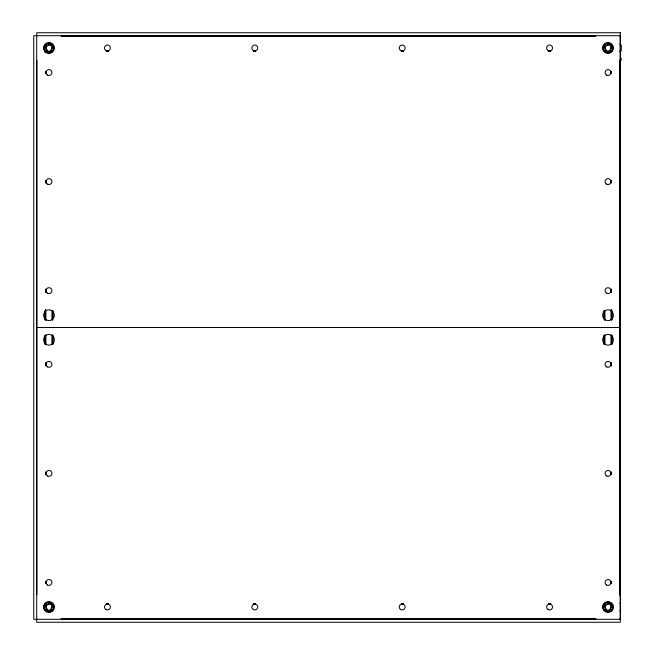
<?xml version="1.0" encoding="UTF-8"?>
<svg xmlns="http://www.w3.org/2000/svg" width="655" height="655" viewBox="0 0 655 655"><rect width="100%" height="100%" fill="white"/><g stroke="black" fill="none" stroke-linecap="round" stroke-linejoin="round"><path stroke-width="0.98" d="M620.269 618.222L619.966 619M620.31 43.648L619.998 44.393M620.285 602.797L619.982 603.542M44.761 52.22L45.531 51.45C49.772 56.027 56.96 48.83 52.392 44.589C48.151 40.02 40.954 47.209 45.531 51.45M61.242 36.05L595.722 36.05M620.26 45.056L621.243 45.056L621.243 50.951L620.26 50.951M106.208 51.196L108.255 51.196M253.37 51.196L255.409 51.196M401.548 51.196L403.595 51.196M548.71 51.196L550.757 51.196M106.208 51.229L108.255 51.336M253.37 51.336L255.409 51.229M401.548 51.229L403.595 51.336M548.71 51.229L550.757 51.336M620.26 58.32L621.243 58.32L621.243 60.285L619.933 60.285M36.844 60.285L36.844 594.765M36.705 327.5L620.31 327.5M106.208 603.713L108.255 603.713M253.37 603.713L255.409 603.713M401.548 603.713L403.595 603.713M548.71 603.713L550.757 603.713M106.208 603.853L108.255 603.812M253.37 603.812L255.409 603.853M401.548 603.812L403.595 603.853M548.71 603.853L550.757 603.812M61.242 618.779L595.722 618.779M595.722 619L61.242 619L61.242 618.525M619.998 35.919L620.31 36.664M619.982 51.377L620.285 52.122M619.982 595.067L620.285 595.813M619.957 610.525L620.269 611.271M620.146 60.26L620.121 594.765M619.982 60.26L619.982 594.74M611.958 310.658L611.958 319.861M611.958 335.188L611.958 344.383M611.704 310.658L611.704 319.861M611.704 335.188L611.704 344.383M611.483 310.658L611.483 319.861M611.483 335.188L611.483 344.383M611.32 71.526L611.32 73.565M611.32 180.87L611.32 182.917M611.32 289.199L611.32 292.269M611.32 309.635L611.32 319.861M611.32 335.188L611.32 344.383M611.32 362.78L611.32 365.842M611.32 472.132L611.32 474.171M611.32 581.476L611.32 583.523M611.213 71.526L611.172 73.565M611.213 180.87L611.172 182.917M611.213 289.199L611.172 292.269M611.172 309.635L611.213 319.861M611.172 335.188L611.213 344.383M611.172 362.78L611.213 365.842M611.213 472.132L611.213 474.171M611.213 581.476L611.172 583.523M604.778 310.658L604.811 319.861M604.811 335.188L604.778 344.383M604.671 310.658L604.671 319.861M604.671 335.188L604.671 344.383M604.5 310.658L604.5 319.861M604.5 335.188L604.5 344.383M604.311 310.658L604.287 319.861M604.287 335.188L604.287 344.383M604.033 310.658L604.033 318.838M604.033 335.188L604.033 344.383M595.722 35.878L61.242 35.878M595.722 618.525L595.722 619.163M52.932 310.658L52.932 318.838M52.932 335.188L52.932 344.383M52.646 310.658L52.678 319.861M52.646 335.188L52.678 344.383M52.457 310.658L52.457 319.861M52.457 335.188L52.457 344.383M52.294 310.658L52.294 319.861M52.294 335.188L52.294 344.383M52.187 310.658L52.187 319.861M52.187 335.188L52.154 344.383M45.785 71.526L45.752 73.565M45.752 180.87L45.752 182.917M45.752 289.199L45.785 292.269M45.752 309.635L45.785 319.861M45.752 335.188L45.785 344.383M45.752 362.78L45.785 365.842M45.785 472.132L45.752 474.171M45.785 581.476L45.752 583.523M45.645 71.526L45.645 73.565M45.645 180.87L45.645 182.917M45.645 289.199L45.645 292.269M45.645 309.635L45.645 319.861M45.645 335.188L45.645 344.383M45.645 362.78L45.645 365.842M45.645 472.132L45.645 474.171M45.645 581.476L45.645 583.523M45.482 310.658L45.482 319.861M45.482 335.188L45.482 344.383M45.261 310.658L45.261 319.861M45.261 335.188L45.261 344.383M45.007 310.658L45.007 319.861M45.007 335.188L45.007 344.383M44.294 605.785C42.452 611.745 52.285 614.382 53.669 608.298C55.511 602.338 45.678 599.71 44.294 605.785M603.296 46.742C601.454 52.703 611.287 55.339 612.671 49.256C614.513 43.296 604.68 40.667 603.296 46.742M603.32 605.769C601.478 611.729 611.303 614.357 612.687 608.282C614.529 602.322 604.704 599.685 603.32 605.769M45.989 46.955C49.281 60.882 57.542 38.055 45.989 46.955M45.981 605.973C49.272 619.9 57.534 597.082 45.981 605.973M605.032 46.833C608.323 60.751 616.584 37.933 605.032 46.833M605.007 605.981C608.298 619.9 616.56 597.082 605.007 605.981M620.31 32.75L36.705 32.75L36.705 622.25L620.31 622.25L620.31 32.75M620.31 35.697L33.757 35.697L33.757 619.303L620.31 619.303L620.26 35.722M253.346 50.533A2.947 2.947 0 0 0 257.767 47.979A2.947 2.947 0 0 0 253.346 45.424A2.947 2.947 0 0 0 253.346 50.533M400.721 50.533A2.947 2.947 0 0 0 405.142 47.979A2.947 2.947 0 0 0 400.721 45.424A2.947 2.947 0 0 0 400.721 50.533M605.326 52.662A5.404 5.404 0 0 0 613.432 47.979A5.404 5.404 0 0 0 605.326 43.296A5.404 5.404 0 0 0 605.326 52.662M548.096 50.533A2.947 2.947 0 0 0 552.517 47.979A2.947 2.947 0 0 0 548.096 45.424A2.947 2.947 0 0 0 548.096 50.533M606.555 75.096A2.947 2.947 0 0 0 610.976 72.541A2.947 2.947 0 0 0 606.555 69.987A2.947 2.947 0 0 0 606.555 75.096M606.555 184.153A2.947 2.947 0 0 0 610.976 181.599A2.947 2.947 0 0 0 606.555 179.044A2.947 2.947 0 0 0 606.555 184.153M606.555 293.211A2.947 2.947 0 0 0 610.976 290.656A2.947 2.947 0 0 0 606.555 288.102A2.947 2.947 0 0 0 606.555 293.211M605.326 319.902A5.404 5.404 0 0 0 613.432 315.219A5.404 5.404 0 0 0 605.326 310.535A5.404 5.404 0 0 0 605.326 319.902M47.512 75.096A2.947 2.947 0 0 0 51.933 72.541A2.947 2.947 0 0 0 47.512 69.987A2.947 2.947 0 0 0 47.512 75.096M46.284 52.662A5.404 5.404 0 0 0 54.39 47.979A5.404 5.404 0 0 0 46.284 43.296A5.404 5.404 0 0 0 46.284 52.662M47.512 184.153A2.947 2.947 0 0 0 51.933 181.599A2.947 2.947 0 0 0 47.512 179.044A2.947 2.947 0 0 0 47.512 184.153M47.512 293.211A2.947 2.947 0 0 0 51.933 290.656A2.947 2.947 0 0 0 47.512 288.102A2.947 2.947 0 0 0 47.512 293.211M46.284 319.902A5.404 5.404 0 0 0 54.39 315.219A5.404 5.404 0 0 0 46.284 310.535A5.404 5.404 0 0 0 46.284 319.902M105.971 50.533A2.947 2.947 0 0 0 110.392 47.979A2.947 2.947 0 0 0 105.971 45.424A2.947 2.947 0 0 0 105.971 50.533M253.346 609.576A2.947 2.947 0 0 0 257.767 607.021A2.947 2.947 0 0 0 253.346 604.467A2.947 2.947 0 0 0 253.346 609.576M400.721 609.576A2.947 2.947 0 0 0 405.142 607.021A2.947 2.947 0 0 0 400.721 604.467A2.947 2.947 0 0 0 400.721 609.576M605.326 611.704A5.404 5.404 0 0 0 613.432 607.021A5.404 5.404 0 0 0 605.326 602.338A5.404 5.404 0 0 0 605.326 611.704M548.096 609.576A2.947 2.947 0 0 0 552.517 607.021A2.947 2.947 0 0 0 548.096 604.467A2.947 2.947 0 0 0 548.096 609.576M606.555 585.013A2.947 2.947 0 0 0 610.976 582.459A2.947 2.947 0 0 0 606.555 579.904A2.947 2.947 0 0 0 606.555 585.013M606.555 475.956A2.947 2.947 0 0 0 610.976 473.401A2.947 2.947 0 0 0 606.555 470.847A2.947 2.947 0 0 0 606.555 475.956M606.555 366.898A2.947 2.947 0 0 0 610.976 364.344A2.947 2.947 0 0 0 606.555 361.789A2.947 2.947 0 0 0 606.555 366.898M605.326 344.464A5.404 5.404 0 0 0 613.432 339.781A5.404 5.404 0 0 0 605.326 335.098A5.404 5.404 0 0 0 605.326 344.464M47.512 585.013A2.947 2.947 0 0 0 51.933 582.459A2.947 2.947 0 0 0 47.512 579.904A2.947 2.947 0 0 0 47.512 585.013M46.284 611.704A5.404 5.404 0 0 0 54.39 607.021A5.404 5.404 0 0 0 46.284 602.338A5.404 5.404 0 0 0 46.284 611.704M47.512 475.956A2.947 2.947 0 0 0 51.933 473.401A2.947 2.947 0 0 0 47.512 470.847A2.947 2.947 0 0 0 47.512 475.956M47.512 366.898A2.947 2.947 0 0 0 51.933 364.344A2.947 2.947 0 0 0 47.512 361.789A2.947 2.947 0 0 0 47.512 366.898M46.284 344.464A5.404 5.404 0 0 0 54.39 339.781A5.404 5.404 0 0 0 46.284 335.098A5.404 5.404 0 0 0 46.284 344.464M105.971 609.576A2.947 2.947 0 0 0 110.392 607.021A2.947 2.947 0 0 0 105.971 604.467A2.947 2.947 0 0 0 105.971 609.576M606.317 609.936A3.365 3.365 0 0 0 611.369 607.021A3.365 3.365 0 0 0 606.317 604.106A3.365 3.365 0 0 0 606.317 609.936M47.299 609.936A3.365 3.365 0 0 0 52.351 607.021A3.365 3.365 0 0 0 47.299 604.106A3.365 3.365 0 0 0 47.299 609.936M46.554 611.246A4.855 4.855 0 0 0 53.833 607.046A4.855 4.855 0 0 0 46.554 602.846A4.855 4.855 0 0 0 46.554 611.246M605.58 611.221A4.855 4.855 0 0 0 612.851 607.021A4.855 4.855 0 0 0 605.58 602.821A4.855 4.855 0 0 0 605.58 611.221M47.275 50.934A3.365 3.365 0 0 0 52.326 48.02A3.365 3.365 0 0 0 47.275 45.105A3.365 3.365 0 0 0 47.275 50.934M606.301 50.918A3.365 3.365 0 0 0 611.344 48.003A3.365 3.365 0 0 0 606.301 45.089A3.365 3.365 0 0 0 606.301 50.918M605.556 52.203A4.855 4.855 0 0 0 612.834 48.003A4.855 4.855 0 0 0 605.556 43.803A4.855 4.855 0 0 0 605.556 52.203M46.538 52.22A4.855 4.855 0 0 0 53.808 48.02A4.855 4.855 0 0 0 46.538 43.819A4.855 4.855 0 0 0 46.538 52.22"/></g></svg>
